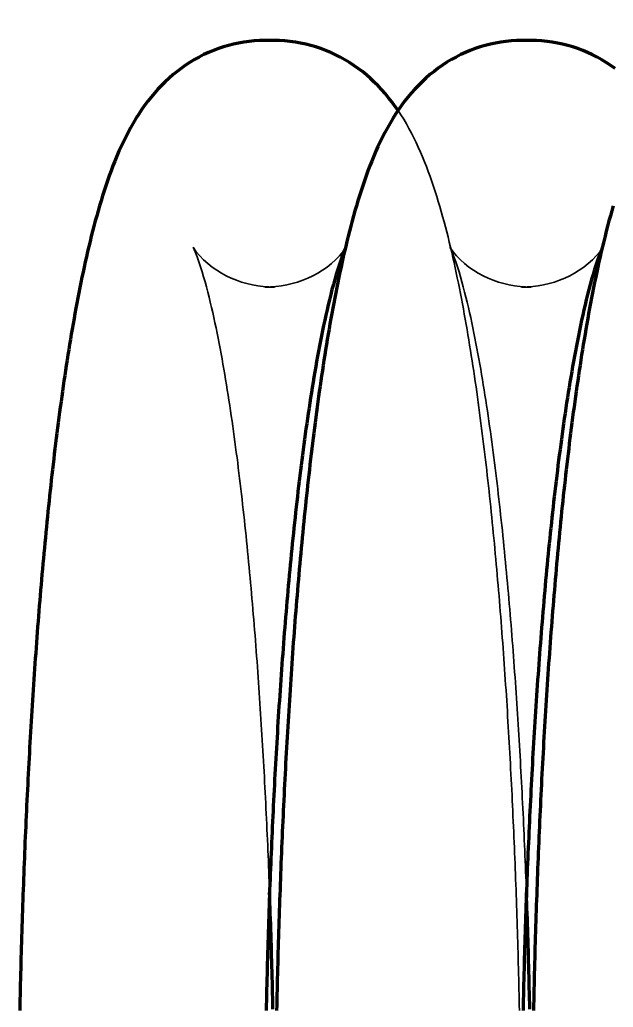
# Model space of a CAD drawing. Header units: millimetres. Extents: x 0 to 2382, y 0 to 420.
# Drawn here: x 261.88 to 267.54, y 289.09 to 298.5 of the extents above; entities that cross this region are included whole.
import ezdxf

# ---------------------------------------------------------------- set-up
doc = ezdxf.new("R2010")
doc.units = ezdxf.units.MM
doc.linetypes.add('IRAM-E-TRAZOS', pattern=[5, 4, -1])
for name, color, linetype, lineweight in [('01-VISIBLE', 7, 'CONTINUOUS', 70), ('02-OCULTA', 4, 'IRAM-E-TRAZOS', 35), ('08-FINA', 5, 'CONTINUOUS', 18)]:
    doc.layers.add(name, color=color, linetype=linetype, lineweight=lineweight)

msp = doc.modelspace()

# ---------------------------------------------------------------- linework, layer by layer
at = {"layer": '01-VISIBLE'}
for p, q in [((264.308, 298.2992), (264.217, 298.2992)), ((266.758, 298.2992), (266.667, 298.2992))]:
    msp.add_line(p, q, dxfattribs=at)
for points in [[(264.217, 298.2992), (264.1668, 298.2983), (264.1168, 298.2954), (264.0669, 298.2907), (264.0172, 298.284), (263.9677, 298.2755), (263.9187, 298.2651), (263.87, 298.2529), (263.8219, 298.2388), (263.7743, 298.223), (263.7274, 298.2054), (263.6811, 298.186), (263.6356, 298.165), (263.5909, 298.1423), (263.547, 298.118), (263.504, 298.0922), (263.462, 298.0648), (263.421, 298.036), (263.3809, 298.0057), (263.342, 297.9742), (263.3041, 297.9413), (263.2674, 297.9071), (263.2318, 297.8719), (263.1973, 297.8355), (263.1639, 297.798), (263.1317, 297.7596), (263.1006, 297.7202), (263.0706, 297.68), (263.0417, 297.639), (263.0139, 297.5973), (262.9872, 297.5549), (262.9614, 297.5119), (262.9367, 297.4683), (262.9129, 297.4241), (262.8899, 297.3795), (262.8679, 297.3345), (262.8466, 297.2891), (262.8261, 297.2433), (262.8063, 297.1972), (262.7872, 297.1509), (262.7688, 297.1042), (262.751, 297.0573), (262.7338, 297.0102), (262.7171, 296.9629), (262.7009, 296.9155), (262.6852, 296.8678), (262.67, 296.82), (262.6552, 296.7721), (262.6409, 296.7241), (262.6269, 296.6759), (262.6133, 296.6276), (262.6, 296.5793), (262.5871, 296.5308), (262.5745, 296.4823), (262.5621, 296.4337), (262.5501, 296.385), (262.5384, 296.3362), (262.5269, 296.2874), (262.5157, 296.2385), (262.5047, 296.1896), (262.4939, 296.1406), (262.4834, 296.0916), (262.4731, 296.0425), (262.4629, 295.9934), (262.453, 295.9442), (262.4433, 295.8951), (262.4337, 295.8458), (262.4243, 295.7966), (262.4151, 295.7473), (262.4061, 295.6979), (262.3972, 295.6486), (262.3884, 295.5992), (262.3799, 295.5498), (262.3714, 295.5003), (262.3631, 295.4509), (262.355, 295.4014), (262.3469, 295.3519), (262.339, 295.3024), (262.3312, 295.2528), (262.3236, 295.2033), (262.3161, 295.1537), (262.3086, 295.1041), (262.3013, 295.0545), (262.2941, 295.0049), (262.287, 294.9552), (262.28, 294.9056), (262.2731, 294.8559), (262.2664, 294.8062), (262.2597, 294.7565), (262.2531, 294.7068), (262.2466, 294.657), (262.2402, 294.6073), (262.2338, 294.5576), (262.2276, 294.5078), (262.2214, 294.458), (262.2154, 294.4082), (262.2094, 294.3585), (262.2035, 294.3087), (262.1977, 294.2588), (262.1919, 294.209), (262.1863, 294.1592), (262.1807, 294.1094), (262.1752, 294.0595), (262.1697, 294.0097), (262.1643, 293.9598), (262.159, 293.9099), (262.1538, 293.8601), (262.1486, 293.8102), (262.1435, 293.7603), (262.1385, 293.7104), (262.1335, 293.6605), (262.1286, 293.6106), (262.1238, 293.5607), (262.119, 293.5107), (262.1143, 293.4608), (262.1096, 293.4109), (262.105, 293.3609), (262.1005, 293.311), (262.096, 293.261), (262.0916, 293.2111), (262.0872, 293.1611), (262.0829, 293.1112), (262.0787, 293.0612), (262.0745, 293.0112), (262.0703, 292.9612), (262.0662, 292.9113), (262.0622, 292.8613), (262.0582, 292.8113), (262.0543, 292.7613), (262.0504, 292.7113), (262.0466, 292.6613), (262.0428, 292.6113), (262.039, 292.5613), (262.0354, 292.5113), (262.0317, 292.4612), (262.0281, 292.4112), (262.0246, 292.3612), (262.0211, 292.3112), (262.0176, 292.2611), (262.0142, 292.2111), (262.0109, 292.1611), (262.0076, 292.111), (262.0043, 292.061), (262.0011, 292.0109), (261.9979, 291.9609), (261.9948, 291.9108), (261.9917, 291.8608), (261.9886, 291.8107), (261.9856, 291.7607), (261.9826, 291.7106), (261.9797, 291.6605), (261.9768, 291.6105), (261.974, 291.5604), (261.9712, 291.5103), (261.9684, 291.4603), (261.9657, 291.4102), (261.9631, 291.3601), (261.9604, 291.31), (261.9578, 291.2599), (261.9553, 291.2099), (261.9527, 291.1598), (261.9503, 291.1097), (261.9478, 291.0596), (261.9454, 291.0095), (261.943, 290.9594), (261.9407, 290.9093), (261.9384, 290.8592), (261.9362, 290.8091), (261.934, 290.759), (261.9318, 290.7089), (261.9296, 290.6588), (261.9275, 290.6087), (261.9255, 290.5586), (261.9234, 290.5085), (261.9214, 290.4584), (261.9195, 290.4083), (261.9175, 290.3581), (261.9156, 290.308), (261.9138, 290.2579), (261.912, 290.2078), (261.9102, 290.1577), (261.9084, 290.1076), (261.9067, 290.0574), (261.905, 290.0073), (261.9034, 289.9572), (261.9018, 289.9071), (261.9002, 289.8569), (261.8986, 289.8068), (261.8971, 289.7567), (261.8957, 289.7066), (261.8942, 289.6564), (261.8928, 289.6063), (261.8914, 289.5562), (261.8901, 289.506), (261.8888, 289.4559), (261.8875, 289.4058), (261.8862, 289.3556), (261.885, 289.3055), (261.8838, 289.2554), (261.8827, 289.2052), (261.8816, 289.1551), (261.8805, 289.105), (261.8795, 289.0548)], [(265.4875, 297.6328), (265.4586, 297.6741), (265.4286, 297.7147), (265.3975, 297.7544), (265.3653, 297.7931), (265.3319, 297.8309), (265.2974, 297.8676), (265.2617, 297.9032), (265.2248, 297.9377), (265.1869, 297.9709), (265.1478, 298.0027), (265.1077, 298.0333), (265.0666, 298.0624), (265.0244, 298.09), (264.9813, 298.1161), (264.9372, 298.1407), (264.8923, 298.1636), (264.8466, 298.1848), (264.8001, 298.2044), (264.7529, 298.2222), (264.7051, 298.2382), (264.6568, 298.2524), (264.6079, 298.2647), (264.5586, 298.2752), (264.5089, 298.2839), (264.4589, 298.2906), (264.4088, 298.2954), (264.3584, 298.2983), (264.308, 298.2992)], [(266.667, 298.2992), (266.6168, 298.2983), (266.5668, 298.2954), (266.5169, 298.2907), (266.4672, 298.284), (266.4177, 298.2755), (266.3687, 298.2651), (266.32, 298.2529), (266.2719, 298.2388), (266.2243, 298.223), (266.1774, 298.2054), (266.1311, 298.186), (266.0856, 298.165), (266.0409, 298.1423), (265.997, 298.118), (265.954, 298.0922), (265.912, 298.0648), (265.871, 298.036), (265.8309, 298.0057), (265.792, 297.9742), (265.7541, 297.9413), (265.7174, 297.9071), (265.6818, 297.8719), (265.6473, 297.8355), (265.6139, 297.798), (265.5817, 297.7596), (265.5506, 297.7202), (265.5206, 297.68), (265.4917, 297.639), (265.4639, 297.5973), (265.4372, 297.5549), (265.4114, 297.5119), (265.3867, 297.4683), (265.3629, 297.4241), (265.3399, 297.3795), (265.3179, 297.3345), (265.2966, 297.2891), (265.2761, 297.2433), (265.2563, 297.1972), (265.2372, 297.1509), (265.2188, 297.1042), (265.201, 297.0573), (265.1838, 297.0102), (265.1671, 296.9629), (265.1509, 296.9155), (265.1352, 296.8678), (265.12, 296.82), (265.1052, 296.7721), (265.0909, 296.7241), (265.0769, 296.6759), (265.0633, 296.6276), (265.05, 296.5793), (265.0371, 296.5308), (265.0245, 296.4823), (265.0121, 296.4337), (265.0001, 296.385), (264.9884, 296.3362), (264.9769, 296.2874), (264.9657, 296.2385), (264.9547, 296.1896), (264.9439, 296.1406), (264.9334, 296.0916), (264.9231, 296.0425), (264.9129, 295.9934), (264.903, 295.9442), (264.8933, 295.8951), (264.8837, 295.8458), (264.8743, 295.7966), (264.8651, 295.7473), (264.8561, 295.6979), (264.8472, 295.6486), (264.8384, 295.5992), (264.8299, 295.5498), (264.8214, 295.5003), (264.8131, 295.4509), (264.805, 295.4014), (264.7969, 295.3519), (264.789, 295.3024), (264.7812, 295.2528), (264.7736, 295.2033), (264.7661, 295.1537), (264.7586, 295.1041), (264.7513, 295.0545), (264.7441, 295.0049), (264.737, 294.9552), (264.73, 294.9056), (264.7231, 294.8559), (264.7164, 294.8062), (264.7097, 294.7565), (264.7031, 294.7068), (264.6966, 294.657), (264.6902, 294.6073), (264.6838, 294.5576), (264.6776, 294.5078), (264.6714, 294.458), (264.6654, 294.4082), (264.6594, 294.3585), (264.6535, 294.3087), (264.6477, 294.2588), (264.6419, 294.209), (264.6363, 294.1592), (264.6307, 294.1094), (264.6252, 294.0595), (264.6197, 294.0097), (264.6143, 293.9598), (264.609, 293.9099), (264.6038, 293.8601), (264.5986, 293.8102), (264.5935, 293.7603), (264.5885, 293.7104), (264.5835, 293.6605), (264.5786, 293.6106), (264.5738, 293.5607), (264.569, 293.5107), (264.5643, 293.4608), (264.5596, 293.4109), (264.555, 293.3609), (264.5505, 293.311), (264.546, 293.261), (264.5416, 293.2111), (264.5372, 293.1611), (264.5329, 293.1112), (264.5287, 293.0612), (264.5245, 293.0112), (264.5203, 292.9612), (264.5162, 292.9113), (264.5122, 292.8613), (264.5082, 292.8113), (264.5043, 292.7613), (264.5004, 292.7113), (264.4966, 292.6613), (264.4928, 292.6113), (264.489, 292.5613), (264.4854, 292.5113), (264.4817, 292.4612), (264.4781, 292.4112), (264.4746, 292.3612), (264.4711, 292.3112), (264.4676, 292.2611), (264.4642, 292.2111), (264.4609, 292.1611), (264.4576, 292.111), (264.4543, 292.061), (264.4511, 292.0109), (264.4479, 291.9609), (264.4448, 291.9108), (264.4417, 291.8608), (264.4386, 291.8107), (264.4356, 291.7607), (264.4326, 291.7106), (264.4297, 291.6605), (264.4268, 291.6105), (264.424, 291.5604), (264.4212, 291.5103), (264.4184, 291.4603), (264.4157, 291.4102), (264.4131, 291.3601), (264.4104, 291.31), (264.4078, 291.2599), (264.4053, 291.2099), (264.4027, 291.1598), (264.4003, 291.1097), (264.3978, 291.0596), (264.3954, 291.0095), (264.393, 290.9594), (264.3907, 290.9093), (264.3884, 290.8592), (264.3862, 290.8091), (264.384, 290.759), (264.3818, 290.7089), (264.3796, 290.6588), (264.3775, 290.6087), (264.3755, 290.5586), (264.3734, 290.5085), (264.3714, 290.4584), (264.3695, 290.4083), (264.3675, 290.3581), (264.3656, 290.308), (264.3638, 290.2579), (264.362, 290.2078), (264.3602, 290.1577), (264.3584, 290.1076), (264.3567, 290.0574), (264.355, 290.0073), (264.3534, 289.9572), (264.3518, 289.9071), (264.3502, 289.8569), (264.3486, 289.8068), (264.3471, 289.7567), (264.3457, 289.7066), (264.3442, 289.6564), (264.3428, 289.6063), (264.3414, 289.5562), (264.3401, 289.506), (264.3388, 289.4559), (264.3375, 289.4058), (264.3362, 289.3556), (264.335, 289.3055), (264.3338, 289.2554), (264.3327, 289.2052), (264.3316, 289.1551), (264.3305, 289.105), (264.3295, 289.0548)], [(267.5577, 298.0333), (267.5166, 298.0624), (267.4744, 298.09), (267.4313, 298.1161), (267.3872, 298.1407), (267.3423, 298.1636), (267.2966, 298.1848), (267.2501, 298.2044), (267.2029, 298.2222), (267.1551, 298.2382), (267.1068, 298.2524), (267.0579, 298.2647), (267.0086, 298.2752), (266.9589, 298.2839), (266.9089, 298.2906), (266.8588, 298.2954), (266.8084, 298.2983), (266.758, 298.2992)], [(267.5409, 296.7241), (267.5269, 296.6759), (267.5133, 296.6276), (267.5, 296.5793), (267.4871, 296.5308), (267.4745, 296.4823), (267.4621, 296.4337), (267.4501, 296.385), (267.4384, 296.3362), (267.4269, 296.2874), (267.4157, 296.2385), (267.4047, 296.1896), (267.3939, 296.1406), (267.3834, 296.0916), (267.3731, 296.0425), (267.3629, 295.9934), (267.353, 295.9442), (267.3433, 295.8951), (267.3337, 295.8458), (267.3243, 295.7966), (267.3151, 295.7473), (267.3061, 295.6979), (267.2972, 295.6486), (267.2884, 295.5992), (267.2799, 295.5498), (267.2714, 295.5003), (267.2631, 295.4509), (267.255, 295.4014), (267.2469, 295.3519), (267.239, 295.3024), (267.2312, 295.2528), (267.2236, 295.2033), (267.2161, 295.1537), (267.2086, 295.1041), (267.2013, 295.0545), (267.1941, 295.0049), (267.187, 294.9552), (267.18, 294.9056), (267.1731, 294.8559), (267.1664, 294.8062), (267.1597, 294.7565), (267.1531, 294.7068), (267.1466, 294.657), (267.1402, 294.6073), (267.1338, 294.5576), (267.1276, 294.5078), (267.1214, 294.458), (267.1154, 294.4082), (267.1094, 294.3585), (267.1035, 294.3087), (267.0977, 294.2588), (267.0919, 294.209), (267.0863, 294.1592), (267.0807, 294.1094), (267.0752, 294.0595), (267.0697, 294.0097), (267.0643, 293.9598), (267.059, 293.9099), (267.0538, 293.8601), (267.0486, 293.8102), (267.0435, 293.7603), (267.0385, 293.7104), (267.0335, 293.6605), (267.0286, 293.6106), (267.0238, 293.5607), (267.019, 293.5107), (267.0143, 293.4608), (267.0096, 293.4109), (267.005, 293.3609), (267.0005, 293.311), (266.996, 293.261), (266.9916, 293.2111), (266.9872, 293.1611), (266.9829, 293.1112), (266.9787, 293.0612), (266.9745, 293.0112), (266.9703, 292.9612), (266.9662, 292.9113), (266.9622, 292.8613), (266.9582, 292.8113), (266.9543, 292.7613), (266.9504, 292.7113), (266.9466, 292.6613), (266.9428, 292.6113), (266.939, 292.5613), (266.9354, 292.5113), (266.9317, 292.4612), (266.9281, 292.4112), (266.9246, 292.3612), (266.9211, 292.3112), (266.9176, 292.2611), (266.9142, 292.2111), (266.9109, 292.1611), (266.9076, 292.111), (266.9043, 292.061), (266.9011, 292.0109), (266.8979, 291.9609), (266.8948, 291.9108), (266.8917, 291.8608), (266.8886, 291.8107), (266.8856, 291.7607), (266.8826, 291.7106), (266.8797, 291.6605), (266.8768, 291.6105), (266.874, 291.5604), (266.8712, 291.5103), (266.8684, 291.4603), (266.8657, 291.4102), (266.8631, 291.3601), (266.8604, 291.31), (266.8578, 291.2599), (266.8553, 291.2099), (266.8527, 291.1598), (266.8503, 291.1097), (266.8478, 291.0596), (266.8454, 291.0095), (266.843, 290.9594), (266.8407, 290.9093), (266.8384, 290.8592), (266.8362, 290.8091), (266.834, 290.759), (266.8318, 290.7089), (266.8296, 290.6588), (266.8275, 290.6087), (266.8255, 290.5586), (266.8234, 290.5085), (266.8214, 290.4584), (266.8195, 290.4083), (266.8175, 290.3581), (266.8156, 290.308), (266.8138, 290.2579), (266.812, 290.2078), (266.8102, 290.1577), (266.8084, 290.1076), (266.8067, 290.0574), (266.805, 290.0073), (266.8034, 289.9572), (266.8018, 289.9071), (266.8002, 289.8569), (266.7986, 289.8068), (266.7971, 289.7567), (266.7957, 289.7066), (266.7942, 289.6564), (266.7928, 289.6063), (266.7914, 289.5562), (266.7901, 289.506), (266.7888, 289.4559), (266.7875, 289.4058), (266.7862, 289.3556), (266.785, 289.3055), (266.7838, 289.2554), (266.7827, 289.2052), (266.7816, 289.1551), (266.7805, 289.105), (266.7795, 289.0548)], [(264.9814, 296.3066), (264.9621, 296.2604), (264.9445, 296.2135), (264.9282, 296.1661), (264.9129, 296.1185), (264.8982, 296.0706), (264.8842, 296.0225), (264.8708, 295.9742), (264.8579, 295.9258), (264.8454, 295.8773), (264.8333, 295.8287), (264.8217, 295.78), (264.8103, 295.7312), (264.7993, 295.6823), (264.7885, 295.6334), (264.7781, 295.5844), (264.7679, 295.5354), (264.7579, 295.4863), (264.7482, 295.4371), (264.7387, 295.388), (264.7294, 295.3387), (264.7203, 295.2895), (264.7114, 295.2402), (264.7027, 295.1909), (264.6942, 295.1415), (264.6858, 295.0921), (264.6775, 295.0427), (264.6695, 294.9933), (264.6615, 294.9438), (264.6537, 294.8943), (264.6461, 294.8448), (264.6386, 294.7953), (264.6312, 294.7458), (264.6239, 294.6962), (264.6168, 294.6466), (264.6098, 294.597), (264.6028, 294.5474), (264.596, 294.4978), (264.5893, 294.4482), (264.5828, 294.3985), (264.5763, 294.3488), (264.5699, 294.2991), (264.5636, 294.2495), (264.5574, 294.1997), (264.5513, 294.15), (264.5453, 294.1003), (264.5393, 294.0506), (264.5335, 294.0008), (264.5278, 293.9511), (264.5221, 293.9013), (264.5165, 293.8515), (264.511, 293.8017), (264.5055, 293.7519), (264.5002, 293.7021), (264.4949, 293.6523), (264.4897, 293.6025), (264.4846, 293.5527), (264.4795, 293.5028), (264.4745, 293.453), (264.4696, 293.4031), (264.4647, 293.3533), (264.4599, 293.3034), (264.4552, 293.2536), (264.4505, 293.2037), (264.4459, 293.1538), (264.4414, 293.1039), (264.4369, 293.054), (264.4325, 293.0041), (264.4281, 292.9542), (264.4238, 292.9043), (264.4196, 292.8544), (264.4154, 292.8045), (264.4113, 292.7546), (264.4072, 292.7047), (264.4032, 292.6547), (264.3992, 292.6048), (264.3953, 292.5549), (264.3915, 292.5049), (264.3877, 292.455), (264.3839, 292.405), (264.3802, 292.3551), (264.3766, 292.3051), (264.373, 292.2552), (264.3694, 292.2052), (264.3659, 292.1552), (264.3625, 292.1052), (264.3591, 292.0553), (264.3557, 292.0053), (264.3524, 291.9553), (264.3491, 291.9053), (264.3459, 291.8553), (264.3428, 291.8054), (264.3396, 291.7554), (264.3366, 291.7054), (264.3335, 291.6554), (264.3305, 291.6054), (264.3276, 291.5554), (264.3247, 291.5054), (264.3218, 291.4553), (264.319, 291.4053), (264.3162, 291.3553), (264.3135, 291.3053), (264.3108, 291.2553), (264.3081, 291.2053), (264.3055, 291.1552), (264.303, 291.1052), (264.3004, 291.0552), (264.298, 291.0052), (264.2955, 290.9551), (264.2931, 290.9051), (264.2907, 290.8551), (264.2884, 290.805), (264.2861, 290.755), (264.2839, 290.7049), (264.2816, 290.6549), (264.2795, 290.6049), (264.2773, 290.5548), (264.2752, 290.5048), (264.2732, 290.4547), (264.2711, 290.4047), (264.2692, 290.3546), (264.2672, 290.3046), (264.2653, 290.2545), (264.2634, 290.2045), (264.2616, 290.1544), (264.2598, 290.1043), (264.258, 290.0543), (264.2563, 290.0042), (264.2546, 289.9542), (264.2529, 289.9041), (264.2513, 289.854), (264.2497, 289.804), (264.2481, 289.7539), (264.2466, 289.7038), (264.2451, 289.6538), (264.2437, 289.6037), (264.2422, 289.5536), (264.2409, 289.5036), (264.2395, 289.4535), (264.2382, 289.4034), (264.2369, 289.3533), (264.2357, 289.3033), (264.2344, 289.2532), (264.2333, 289.2031), (264.2321, 289.153), (264.231, 289.1029), (264.2299, 289.0529)], [(267.4314, 296.3066), (267.4121, 296.2604), (267.3945, 296.2135), (267.3782, 296.1661), (267.3629, 296.1185), (267.3482, 296.0706), (267.3342, 296.0225), (267.3208, 295.9742), (267.3079, 295.9258), (267.2954, 295.8773), (267.2833, 295.8287), (267.2717, 295.78), (267.2603, 295.7312), (267.2493, 295.6823), (267.2385, 295.6334), (267.2281, 295.5844), (267.2179, 295.5354), (267.2079, 295.4863), (267.1982, 295.4371), (267.1887, 295.388), (267.1794, 295.3387), (267.1703, 295.2895), (267.1614, 295.2402), (267.1527, 295.1909), (267.1442, 295.1415), (267.1358, 295.0921), (267.1275, 295.0427), (267.1195, 294.9933), (267.1115, 294.9438), (267.1037, 294.8943), (267.0961, 294.8448), (267.0886, 294.7953), (267.0812, 294.7458), (267.0739, 294.6962), (267.0668, 294.6466), (267.0598, 294.597), (267.0528, 294.5474), (267.046, 294.4978), (267.0393, 294.4482), (267.0328, 294.3985), (267.0263, 294.3488), (267.0199, 294.2991), (267.0136, 294.2495), (267.0074, 294.1997), (267.0013, 294.15), (266.9953, 294.1003), (266.9893, 294.0506), (266.9835, 294.0008), (266.9778, 293.9511), (266.9721, 293.9013), (266.9665, 293.8515), (266.961, 293.8017), (266.9555, 293.7519), (266.9502, 293.7021), (266.9449, 293.6523), (266.9397, 293.6025), (266.9346, 293.5527), (266.9295, 293.5028), (266.9245, 293.453), (266.9196, 293.4031), (266.9147, 293.3533), (266.9099, 293.3034), (266.9052, 293.2536), (266.9005, 293.2037), (266.8959, 293.1538), (266.8914, 293.1039), (266.8869, 293.054), (266.8825, 293.0041), (266.8781, 292.9542), (266.8738, 292.9043), (266.8696, 292.8544), (266.8654, 292.8045), (266.8613, 292.7546), (266.8572, 292.7047), (266.8532, 292.6547), (266.8492, 292.6048), (266.8453, 292.5549), (266.8415, 292.5049), (266.8377, 292.455), (266.8339, 292.405), (266.8302, 292.3551), (266.8266, 292.3051), (266.823, 292.2552), (266.8194, 292.2052), (266.8159, 292.1552), (266.8125, 292.1052), (266.8091, 292.0553), (266.8057, 292.0053), (266.8024, 291.9553), (266.7991, 291.9053), (266.7959, 291.8553), (266.7928, 291.8054), (266.7896, 291.7554), (266.7866, 291.7054), (266.7835, 291.6554), (266.7805, 291.6054), (266.7776, 291.5554), (266.7747, 291.5054), (266.7718, 291.4553), (266.769, 291.4053), (266.7662, 291.3553), (266.7635, 291.3053), (266.7608, 291.2553), (266.7581, 291.2053), (266.7555, 291.1552), (266.753, 291.1052), (266.7504, 291.0552), (266.748, 291.0052), (266.7455, 290.9551), (266.7431, 290.9051), (266.7407, 290.8551), (266.7384, 290.805), (266.7361, 290.755), (266.7339, 290.7049), (266.7316, 290.6549), (266.7295, 290.6049), (266.7273, 290.5548), (266.7252, 290.5048), (266.7232, 290.4547), (266.7211, 290.4047), (266.7192, 290.3546), (266.7172, 290.3046), (266.7153, 290.2545), (266.7134, 290.2045), (266.7116, 290.1544), (266.7098, 290.1043), (266.708, 290.0543), (266.7063, 290.0042), (266.7046, 289.9542), (266.7029, 289.9041), (266.7013, 289.854), (266.6997, 289.804), (266.6981, 289.7539), (266.6966, 289.7038), (266.6951, 289.6538), (266.6937, 289.6037), (266.6922, 289.5536), (266.6909, 289.5036), (266.6895, 289.4535), (266.6882, 289.4034), (266.6869, 289.3533), (266.6857, 289.3033), (266.6844, 289.2532), (266.6833, 289.2031), (266.6821, 289.153), (266.681, 289.1029), (266.6799, 289.0529)], [(264.2948, 289.0681), (264.2936, 289.1186), (264.2925, 289.1692), (264.2913, 289.2197), (264.2901, 289.2703), (264.2889, 289.3208), (264.2876, 289.3713), (264.2863, 289.4219), (264.285, 289.4724), (264.2836, 289.5229), (264.2822, 289.5735), (264.2808, 289.624), (264.2793, 289.6745), (264.2778, 289.7251), (264.2762, 289.7756), (264.2746, 289.8261), (264.273, 289.8767), (264.2713, 289.9272), (264.2696, 289.9777), (264.2679, 290.0282), (264.2661, 290.0787), (264.2643, 290.1293), (264.2625, 290.1798)], [(266.7448, 289.0681), (266.7436, 289.1186), (266.7425, 289.1692), (266.7413, 289.2197), (266.7401, 289.2703), (266.7389, 289.3208), (266.7376, 289.3713), (266.7363, 289.4219), (266.735, 289.4724), (266.7336, 289.5229), (266.7322, 289.5735), (266.7308, 289.624), (266.7293, 289.6745), (266.7278, 289.7251), (266.7262, 289.7756), (266.7246, 289.8261), (266.723, 289.8767), (266.7213, 289.9272), (266.7196, 289.9777), (266.7179, 290.0282), (266.7161, 290.0787), (266.7143, 290.1293), (266.7125, 290.1798)]]:
    msp.add_lwpolyline(points, dxfattribs=at)
at = {"layer": '02-OCULTA'}
for p, q in [((264.308, 295.9492), (264.217, 295.9492)), ((266.758, 295.9492), (266.667, 295.9492))]:
    msp.add_line(p, q, dxfattribs=at)
for points in [[(266.6456, 289.0536), (266.6445, 289.1037), (266.6434, 289.1538), (266.6423, 289.2039), (266.6412, 289.254), (266.64, 289.3041), (266.6388, 289.3542), (266.6376, 289.4043), (266.6363, 289.4544), (266.635, 289.5045), (266.6336, 289.5546), (266.6322, 289.6047), (266.6308, 289.6548), (266.6294, 289.7049), (266.6279, 289.755), (266.6264, 289.8051), (266.6249, 289.8552), (266.6233, 289.9053), (266.6217, 289.9553), (266.62, 290.0054), (266.6184, 290.0555), (266.6166, 290.1056), (266.6149, 290.1557), (266.6131, 290.2058), (266.6113, 290.2558), (266.6094, 290.3059), (266.6075, 290.356), (266.6056, 290.4061), (266.6037, 290.4562), (266.6017, 290.5062), (266.5996, 290.5563), (266.5976, 290.6064), (266.5955, 290.6564), (266.5933, 290.7065), (266.5912, 290.7566), (266.5889, 290.8066), (266.5867, 290.8567), (266.5844, 290.9068), (266.5821, 290.9568), (266.5797, 291.0069), (266.5773, 291.0569), (266.5749, 291.107), (266.5724, 291.157), (266.5699, 291.2071), (266.5673, 291.2571), (266.5647, 291.3072), (266.5621, 291.3572), (266.5594, 291.4073), (266.5567, 291.4573), (266.554, 291.5073), (266.5512, 291.5574), (266.5483, 291.6074), (266.5455, 291.6574), (266.5425, 291.7075), (266.5396, 291.7575), (266.5366, 291.8075), (266.5335, 291.8575), (266.5304, 291.9076), (266.5273, 291.9576), (266.5241, 292.0076), (266.5209, 292.0576), (266.5177, 292.1076), (266.5144, 292.1576), (266.511, 292.2076), (266.5076, 292.2576), (266.5042, 292.3076), (266.5007, 292.3576), (266.4971, 292.4076), (266.4935, 292.4576), (266.4899, 292.5076), (266.4862, 292.5575), (266.4825, 292.6075), (266.4787, 292.6575), (266.4749, 292.7074), (266.471, 292.7574), (266.4671, 292.8074), (266.4631, 292.8573), (266.4591, 292.9073), (266.455, 292.9572), (266.4509, 293.0072), (266.4467, 293.0571), (266.4424, 293.107), (266.4381, 293.157), (266.4338, 293.2069), (266.4293, 293.2568), (266.4249, 293.3067), (266.4203, 293.3566), (266.4158, 293.4065), (266.4111, 293.4564), (266.4064, 293.5063), (266.4016, 293.5562), (266.3968, 293.6061), (266.3919, 293.656), (266.387, 293.7058), (266.3819, 293.7557), (266.3768, 293.8055), (266.3717, 293.8554), (266.3665, 293.9052), (266.3612, 293.9551), (266.3558, 294.0049), (266.3504, 294.0547), (266.3449, 294.1045), (266.3393, 294.1543), (266.3336, 294.2041), (266.3279, 294.2539), (266.3221, 294.3037), (266.3162, 294.3534), (266.3102, 294.4032), (266.3042, 294.4529), (266.298, 294.5027), (266.2918, 294.5524), (266.2855, 294.6021), (266.2791, 294.6518), (266.2726, 294.7015), (266.266, 294.7512), (266.2594, 294.8009), (266.2526, 294.8505), (266.2457, 294.9001), (266.2388, 294.9498), (266.2317, 294.9994), (266.2245, 295.049), (266.2172, 295.0986), (266.2098, 295.1481), (266.2023, 295.1977), (266.1946, 295.2472), (266.1869, 295.2967), (266.179, 295.3462), (266.171, 295.3957), (266.1628, 295.4451), (266.1546, 295.4945), (266.1461, 295.5439), (266.1376, 295.5933), (266.1289, 295.6427), (266.12, 295.692), (266.111, 295.7413), (266.1018, 295.7905), (266.0925, 295.8398), (266.0829, 295.889), (266.0732, 295.9381), (266.0633, 295.9873), (266.0532, 296.0364), (266.0429, 296.0854), (266.0324, 296.1344), (266.0217, 296.1834), (266.0108, 296.2323), (265.9996, 296.2811), (265.9881, 296.3299), (265.9764, 296.3786), (265.9645, 296.4273), (265.9522, 296.4759), (265.9396, 296.5244), (265.9267, 296.5728), (265.9135, 296.6212), (265.9, 296.6694), (265.8861, 296.7175), (265.8718, 296.7656), (265.857, 296.8135), (265.8419, 296.8613), (265.8263, 296.9089), (265.8102, 296.9563), (265.7936, 297.0036), (265.7765, 297.0507), (265.7588, 297.0976), (265.7404, 297.1442), (265.7215, 297.1906), (265.7018, 297.2367), (265.6814, 297.2825), (265.6603, 297.3279), (265.6384, 297.373), (265.6156, 297.4176), (265.5919, 297.4618), (265.5673, 297.5054), (265.5417, 297.5485), (265.5151, 297.591), (265.4875, 297.6328)], [(264.2625, 290.1798), (264.2606, 290.2298), (264.2587, 290.2799), (264.2568, 290.33), (264.2548, 290.38), (264.2528, 290.4301), (264.2508, 290.4801), (264.2487, 290.5302), (264.2466, 290.5802), (264.2444, 290.6303), (264.2422, 290.6803), (264.24, 290.7304), (264.2377, 290.7804), (264.2354, 290.8304), (264.2331, 290.8805), (264.2307, 290.9305), (264.2283, 290.9805), (264.2258, 291.0306), (264.2233, 291.0806), (264.2207, 291.1306), (264.2181, 291.1807), (264.2155, 291.2307), (264.2128, 291.2807), (264.2101, 291.3307), (264.2074, 291.3807), (264.2046, 291.4308), (264.2017, 291.4808), (264.1989, 291.5308), (264.1959, 291.5808), (264.193, 291.6308), (264.1899, 291.6808), (264.1869, 291.7308), (264.1838, 291.7808), (264.1806, 291.8308), (264.1774, 291.8808), (264.1742, 291.9308), (264.1709, 291.9808), (264.1676, 292.0307), (264.1642, 292.0807), (264.1608, 292.1307), (264.1573, 292.1807), (264.1538, 292.2306), (264.1502, 292.2806), (264.1466, 292.3306), (264.1429, 292.3805), (264.1392, 292.4305), (264.1354, 292.4804), (264.1316, 292.5304), (264.1277, 292.5803), (264.1238, 292.6303), (264.1198, 292.6802), (264.1157, 292.7301), (264.1116, 292.7801), (264.1075, 292.83), (264.1033, 292.8799), (264.099, 292.9298), (264.0947, 292.9797), (264.0903, 293.0296), (264.0858, 293.0795), (264.0813, 293.1294), (264.0767, 293.1793), (264.0721, 293.2292), (264.0674, 293.279), (264.0627, 293.3289), (264.0578, 293.3788), (264.0529, 293.4286), (264.048, 293.4785), (264.0429, 293.5283), (264.0378, 293.5781), (264.0327, 293.628), (264.0274, 293.6778), (264.0221, 293.7276), (264.0167, 293.7774), (264.0112, 293.8272), (264.0057, 293.877), (264, 293.9267), (263.9943, 293.9765), (263.9885, 294.0263), (263.9826, 294.076), (263.9767, 294.1257), (263.9706, 294.1755), (263.9644, 294.2252), (263.9582, 294.2749), (263.9519, 294.3246), (263.9454, 294.3743), (263.9389, 294.4239), (263.9322, 294.4736), (263.9255, 294.5232), (263.9186, 294.5728), (263.9117, 294.6224), (263.9046, 294.672), (263.8974, 294.7216), (263.89, 294.7712), (263.8826, 294.8207), (263.875, 294.8702), (263.8673, 294.9197), (263.8594, 294.9692), (263.8514, 295.0186), (263.8433, 295.068), (263.835, 295.1174), (263.8265, 295.1668), (263.8178, 295.2162), (263.809, 295.2655), (263.8, 295.3147), (263.7908, 295.364), (263.7814, 295.4132), (263.7718, 295.4624), (263.762, 295.5115), (263.7519, 295.5605), (263.7416, 295.6096), (263.731, 295.6585), (263.7201, 295.7074), (263.7089, 295.7563), (263.6974, 295.805), (263.6855, 295.8537), (263.6732, 295.9022), (263.6605, 295.9507), (263.6474, 295.999), (263.6337, 296.0472), (263.6194, 296.0952), (263.6044, 296.143), (263.5885, 296.1905), (263.5716, 296.2377), (263.5532, 296.2843), (263.5325, 296.3298)], [(263.5325, 296.3298), (263.5625, 296.2865), (263.5966, 296.2461), (263.6337, 296.2085), (263.6731, 296.1733), (263.7147, 296.1407), (263.758, 296.1106), (263.8031, 296.0829), (263.8495, 296.0577), (263.8973, 296.0351), (263.9461, 296.0151), (263.996, 295.9977), (264.0467, 295.9829), (264.0982, 295.9708), (264.1501, 295.9614), (264.2025, 295.9547), (264.2552, 295.9507), (264.308, 295.9492)], [(264.217, 295.9492), (264.2698, 295.9507), (264.3225, 295.9547), (264.3749, 295.9614), (264.4268, 295.9708), (264.4783, 295.9829), (264.529, 295.9977), (264.5789, 296.0151), (264.6277, 296.0351), (264.6755, 296.0577), (264.7219, 296.0829), (264.7669, 296.1106), (264.8103, 296.1407), (264.8519, 296.1733), (264.8913, 296.2085), (264.9284, 296.2461), (264.9625, 296.2865), (264.9925, 296.3298)], [(264.9925, 296.3298), (264.9905, 296.3261), (264.9886, 296.3222), (264.9868, 296.3183), (264.9849, 296.3144), (264.9832, 296.3105), (264.9814, 296.3066)], [(266.7125, 290.1798), (266.7106, 290.2298), (266.7087, 290.2799), (266.7068, 290.33), (266.7048, 290.38), (266.7028, 290.4301), (266.7008, 290.4801), (266.6987, 290.5302), (266.6966, 290.5802), (266.6944, 290.6303), (266.6922, 290.6803), (266.69, 290.7304), (266.6877, 290.7804), (266.6854, 290.8304), (266.6831, 290.8805), (266.6807, 290.9305), (266.6783, 290.9805), (266.6758, 291.0306), (266.6733, 291.0806), (266.6707, 291.1306), (266.6681, 291.1807), (266.6655, 291.2307), (266.6628, 291.2807), (266.6601, 291.3307), (266.6574, 291.3807), (266.6546, 291.4308), (266.6517, 291.4808), (266.6489, 291.5308), (266.6459, 291.5808), (266.643, 291.6308), (266.6399, 291.6808), (266.6369, 291.7308), (266.6338, 291.7808), (266.6306, 291.8308), (266.6274, 291.8808), (266.6242, 291.9308), (266.6209, 291.9808), (266.6176, 292.0307), (266.6142, 292.0807), (266.6108, 292.1307), (266.6073, 292.1807), (266.6038, 292.2306), (266.6002, 292.2806), (266.5966, 292.3306), (266.5929, 292.3805), (266.5892, 292.4305), (266.5854, 292.4804), (266.5816, 292.5304), (266.5777, 292.5803), (266.5738, 292.6303), (266.5698, 292.6802), (266.5657, 292.7301), (266.5616, 292.7801), (266.5575, 292.83), (266.5533, 292.8799), (266.549, 292.9298), (266.5447, 292.9797), (266.5403, 293.0296), (266.5358, 293.0795), (266.5313, 293.1294), (266.5267, 293.1793), (266.5221, 293.2292), (266.5174, 293.279), (266.5127, 293.3289), (266.5078, 293.3788), (266.5029, 293.4286), (266.498, 293.4785), (266.4929, 293.5283), (266.4878, 293.5781), (266.4827, 293.628), (266.4774, 293.6778), (266.4721, 293.7276), (266.4667, 293.7774), (266.4612, 293.8272), (266.4557, 293.877), (266.45, 293.9267), (266.4443, 293.9765), (266.4385, 294.0263), (266.4326, 294.076), (266.4267, 294.1257), (266.4206, 294.1755), (266.4144, 294.2252), (266.4082, 294.2749), (266.4019, 294.3246), (266.3954, 294.3743), (266.3889, 294.4239), (266.3822, 294.4736), (266.3755, 294.5232), (266.3686, 294.5728), (266.3617, 294.6224), (266.3546, 294.672), (266.3474, 294.7216), (266.34, 294.7712), (266.3326, 294.8207), (266.325, 294.8702), (266.3173, 294.9197), (266.3094, 294.9692), (266.3014, 295.0186), (266.2933, 295.068), (266.285, 295.1174), (266.2765, 295.1668), (266.2678, 295.2162), (266.259, 295.2655), (266.25, 295.3147), (266.2408, 295.364), (266.2314, 295.4132), (266.2218, 295.4624), (266.212, 295.5115), (266.2019, 295.5605), (266.1916, 295.6096), (266.181, 295.6585), (266.1701, 295.7074), (266.1589, 295.7563), (266.1474, 295.805), (266.1355, 295.8537), (266.1232, 295.9022), (266.1105, 295.9507), (266.0974, 295.999), (266.0837, 296.0472), (266.0694, 296.0952), (266.0544, 296.143), (266.0385, 296.1905), (266.0216, 296.2377), (266.0032, 296.2843), (265.9825, 296.3298)], [(265.9825, 296.3298), (266.0125, 296.2865), (266.0466, 296.2461), (266.0837, 296.2085), (266.1231, 296.1733), (266.1647, 296.1407), (266.208, 296.1106), (266.2531, 296.0829), (266.2995, 296.0577), (266.3473, 296.0351), (266.3961, 296.0151), (266.446, 295.9977), (266.4967, 295.9829), (266.5482, 295.9708), (266.6001, 295.9614), (266.6525, 295.9547), (266.7052, 295.9507), (266.758, 295.9492)], [(266.667, 295.9492), (266.7198, 295.9507), (266.7725, 295.9547), (266.8249, 295.9614), (266.8768, 295.9708), (266.9283, 295.9829), (266.979, 295.9977), (267.0289, 296.0151), (267.0777, 296.0351), (267.1255, 296.0577), (267.1719, 296.0829), (267.2169, 296.1106), (267.2603, 296.1407), (267.3019, 296.1733), (267.3413, 296.2085), (267.3784, 296.2461), (267.4125, 296.2865), (267.4425, 296.3298)], [(267.4425, 296.3298), (267.4405, 296.3261), (267.4386, 296.3222), (267.4368, 296.3183), (267.4349, 296.3144), (267.4332, 296.3105), (267.4314, 296.3066)]]:
    msp.add_lwpolyline(points, dxfattribs=at)
at = {"layer": '08-FINA'}
msp.add_circle((283.2625, 309.7663), 18.4167, dxfattribs=at)

doc.saveas('drawing.dxf')
